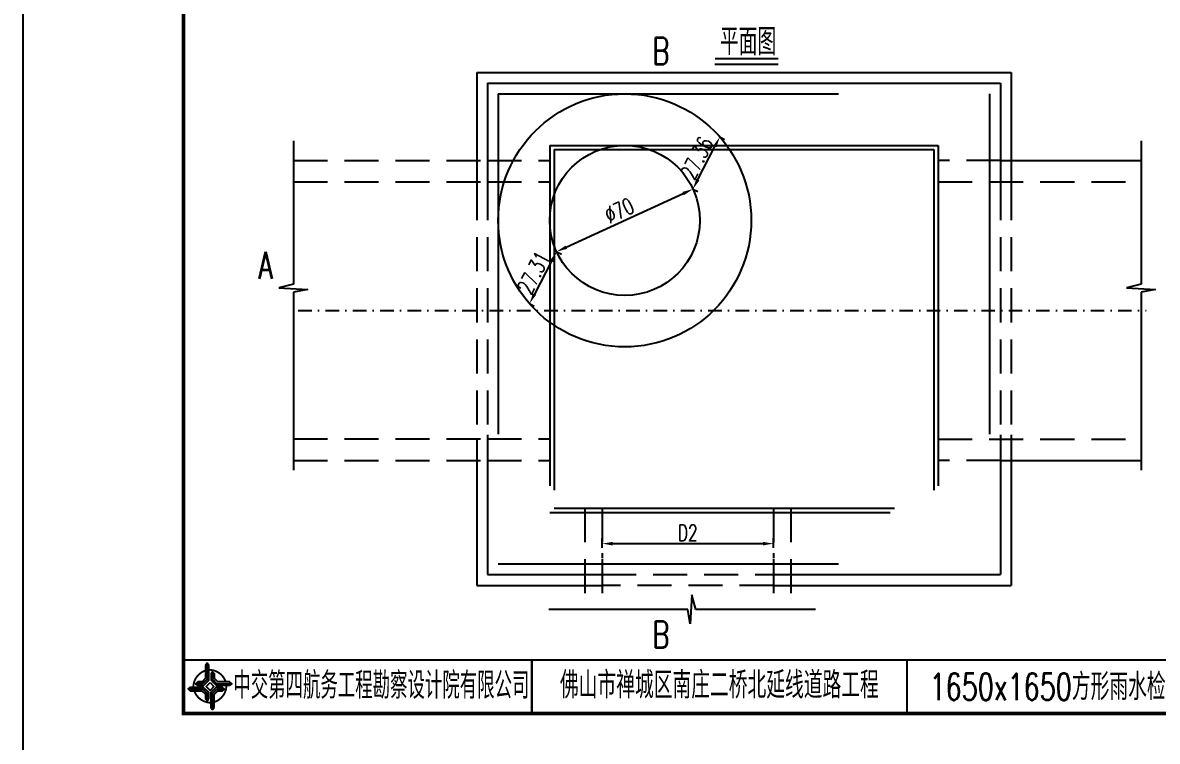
# Model space of a CAD drawing. Extents: x 5781 to 12795, y 1434 to 2653.
# Drawn here: x 5781.4 to 5993.1, y 2096.9 to 2231 of the extents above; entities that cross this region are included whole.
import ezdxf
from ezdxf.enums import TextEntityAlignment as Align

# ---------------------------------------------------------------- set-up
doc = ezdxf.new("R2010")
doc.units = 0
doc.header["$LTSCALE"] = 5
doc.header["$PDMODE"] = 32
doc.header["$PDSIZE"] = 0.3
doc.linetypes.add('DASHDOT', pattern=[1, 0.5, -0.25, 0, -0.25])
doc.linetypes.add('DASHED', pattern=[19.05, 12.7, -6.35])
doc.layers.get('0').update_dxf_attribs({"linetype": 'CONTINUOUS'})
doc.layers.get('Defpoints').update_dxf_attribs({"linetype": 'CONTINUOUS'})
for name, color, linetype in [('中心线', 2, 'DASHDOT'), ('图框', 7, 'CONTINUOUS'), ('尺寸标注', 4, 'CONTINUOUS'), ('文字', 7, 'CONTINUOUS'), ('结构', 7, 'CONTINUOUS')]:
    doc.layers.add(name, color=color, linetype=linetype)
doc.styles.get("Standard").update_dxf_attribs({"font": 'simplex1.shx', "width": 0.7, "bigfont": 'hztxt.shx'})
doc.dimstyles.new('比例1：25', dxfattribs={"dimtxt": 3, "dimasz": 2, "dimexe": 1, "dimexo": 1, "dimgap": 0.5, "dimtad": 1, "dimlfac": 2.5, "dimzin": 13, "dimdsep": 46, "dimtxsty": 'Standard', "dimcen": -0.09, "dimclrd": 256, "dimclre": 256, "dimclrt": 7, "dimaunit": 1, "dimadec": 0, "dimazin": 0, "dimtfac": 0.0005, "dimtix": 1, "dimtmove": 2, "dimatfit": 3, "dimfxl": 0, "dimtolj": 1, "dimtzin": 13, "dimarcsym": 0})

# ---------------------------------------------------------------- blocks, each defined once
blk = doc.blocks.new('series')
at = {"width": 0.75}
for tag, height, p in [('页码', 4, (-35, -19)), ('图名', 5, (-220, -282)), ('图号', 5, (-20, -282))]:
    blk.add_attdef(tag, text='', height=height, dxfattribs=at).set_placement(p, align=Align.MIDDLE_CENTER)
blk = doc.blocks.new('tb')
at = {"lineweight": -3}
h = blk.add_hatch(color=256, dxfattribs=at)
h.paths.add_polyline_path([(-1.23, -0.13), (-3.78, -0.14), (-4.14, -0.41), (-1.4, -0.44), (-0.56, -1.24), (-0.54, -2.62), (-0.27, -2.2), (-0.26, -1.06)])
h.paths.add_polyline_path([(0.13, -1.08), (0.14, -3.86), (0.41, -4.26), (0.44, -1.24), (1.25, -0.43), (2.66, -0.43), (2.26, -0.16), (1.07, -0.15)])
h.paths.add_polyline_path([(1.08, 0.3), (3.62, 0.3), (4.02, 0.56), (1.25, 0.57), (0.43, 1.39), (0.43, 2.8), (0.16, 2.41), (0.15, 1.24)])
h.paths.add_polyline_path([(-0.28, 1.21), (-0.28, 3.99), (-0.56, 4.39), (-0.57, 1.41), (-1.38, 0.6), (-2.74, 0.56), (-2.33, 0.3), (-1.2, 0.29)])
for p, q in [((-0.56, 4.39), (-0.57, 1.41)), ((0.43, 2.8), (0.43, 1.39)), ((-1.38, 0.6), (-2.74, 0.56)), ((-0.57, 1.41), (-1.38, 0.6)), ((0.43, 1.39), (1.25, 0.57)), ((1.25, 0.57), (4.02, 0.56)), ((-4.14, -0.41), (-1.4, -0.44)), ((-1.4, -0.44), (-0.56, -1.24)), ((-0.56, -1.24), (-0.54, -2.62)), ((0.41, -4.26), (0.44, -1.24)), ((0.44, -1.24), (1.25, -0.43)), ((1.25, -0.43), (2.66, -0.43))]:
    blk.add_line(p, q, dxfattribs=at)
at = {"lineweight": -3, "flags": 128}
for points in [[(-0.9, 3.99), (-0.9, 1.58), (-1.53, 0.91), (-2.34, 0.91), (-2.74, 0.56), (-2.33, 0.3), (-1.2, 0.29), (-0.28, 1.21), (-0.28, 3.99), (-0.56, 4.39)], [(3.62, 0.92), (1.43, 0.92), (0.77, 1.54), (0.77, 2.38), (0.43, 2.8), (0.16, 2.41), (0.15, 1.24), (1.08, 0.3), (3.62, 0.3), (4.02, 0.56)], [(-0.04, 0.77), (0.68, 0.04), (-0.04, -0.69), (-0.77, 0.05)], [(-3.73, -0.76), (-1.54, -0.76), (-0.89, -1.39), (-0.89, -2.21), (-0.54, -2.62), (-0.27, -2.2), (-0.26, -1.06), (-1.23, -0.13), (-3.78, -0.14), (-4.14, -0.41)], [(0.75, -3.85), (0.75, -1.43), (1.4, -0.78), (2.26, -0.78), (2.66, -0.43), (2.26, -0.16), (1.07, -0.15), (0.13, -1.08), (0.14, -3.86), (0.41, -4.26)]]:
    blk.add_lwpolyline(points, close=True, dxfattribs=at)
at = {"lineweight": -3, "const_width": 0.35, "flags": 128}
for points in [[(-0.9, 3.02, 0.324167), (-3.16, -0.14)], [(2.88, 0.92, 0.324403), (-0.24, 3.15)], [(0.75, -2.86, 0.325418), (3.02, 0.26)], [(-2.98, -0.76, 0.322976), (0.14, -2.98)]]:
    blk.add_lwpolyline(points, format="xyb", dxfattribs=at)
blk = doc.blocks.new('*D1800')
at = {"layer": 'Defpoints', "color": 0}
for p in [(5906.45, 2199.96), (5881, 2188.28)]:
    blk.add_point(p, dxfattribs=at)
at = {"layer": '尺寸标注', "lineweight": -2}
blk.add_line((5882.82, 2189.11), (5904.63, 2199.12), dxfattribs=at)
at = {"layer": '尺寸标注'}
for points in [[(5904.5, 2199.43), (5904.77, 2198.82), (5906.45, 2199.96)], [(5882.68, 2189.42), (5882.96, 2188.81), (5881, 2188.28)]]:
    blk.add_solid(points, dxfattribs=at)
at = {"layer": '尺寸标注', "color": 7, "insert": (5892.69, 2195.96), "char_height": 3, "attachment_point": 5, "rotation": 24.6471}
blk.add_mtext('\\A1;∅70', dxfattribs=at)
blk = doc.blocks.new('*D1801')
at = {"layer": 'Defpoints', "color": 0}
for p in [(5881, 2188.28), (5875.95, 2178.59), (5875.95, 2178.59)]:
    blk.add_point(p, dxfattribs=at)
at = {"layer": '尺寸标注', "lineweight": -2}
for p, q in [((5881, 2188.28), (5881.89, 2187.82)), ((5880.08, 2186.51), (5876.88, 2180.37)), ((5875.95, 2178.59), (5876.84, 2178.13))]:
    blk.add_line(p, q, dxfattribs=at)
at = {"layer": '尺寸标注'}
for points in [[(5879.78, 2186.66), (5880.37, 2186.35), (5881, 2188.28)], [(5876.58, 2180.52), (5877.17, 2180.21), (5875.95, 2178.59)]]:
    blk.add_solid(points, dxfattribs=at)
at = {"layer": '尺寸标注', "color": 7, "insert": (5876.71, 2184.36), "char_height": 3, "attachment_point": 5, "rotation": 62.469}
blk.add_mtext('\\A1;27.31', dxfattribs=at)
blk = doc.blocks.new('*D1802')
at = {"layer": 'Defpoints', "color": 0}
for p in [(5911.46, 2209.69), (5911.46, 2209.69), (5906.45, 2199.96)]:
    blk.add_point(p, dxfattribs=at)
at = {"layer": '尺寸标注', "lineweight": -2}
for p, q in [((5911.46, 2209.69), (5912.35, 2209.23)), ((5907.37, 2201.73), (5910.55, 2207.91)), ((5906.45, 2199.96), (5907.34, 2199.5))]:
    blk.add_line(p, q, dxfattribs=at)
at = {"layer": '尺寸标注'}
for points in [[(5910.25, 2208.06), (5910.84, 2207.76), (5911.46, 2209.69)], [(5907.07, 2201.89), (5907.66, 2201.58), (5906.45, 2199.96)]]:
    blk.add_solid(points, dxfattribs=at)
at = {"layer": '尺寸标注', "color": 7, "insert": (5907.18, 2205.74), "char_height": 3, "attachment_point": 5, "rotation": 62.7569}
blk.add_mtext('\\A1;27.36', dxfattribs=at)
blk = doc.blocks.new('*D1803')
at = {"layer": 'Defpoints', "color": 0}
for p in [(5921.49, 2133.82), (5889.49, 2132.02), (5921.49, 2132.02)]:
    blk.add_point(p, dxfattribs=at)
at = {"layer": '尺寸标注', "lineweight": -2}
for p, q in [((5889.49, 2133.02), (5889.49, 2134.82)), ((5921.49, 2133.02), (5921.49, 2134.82)), ((5891.49, 2133.82), (5919.49, 2133.82))]:
    blk.add_line(p, q, dxfattribs=at)
at = {"layer": '尺寸标注'}
for points in [[(5891.49, 2134.15), (5891.49, 2133.48), (5889.49, 2133.82)], [(5919.49, 2134.15), (5919.49, 2133.48), (5921.49, 2133.82)]]:
    blk.add_solid(points, dxfattribs=at)
at = {"layer": '尺寸标注', "color": 7, "insert": (5905.49, 2135.82), "char_height": 3, "attachment_point": 5}
blk.add_mtext('\\A1;D2', dxfattribs=at)
blk = doc.blocks.new('123')
at = {"layer": '图框'}
blk.add_lwpolyline([(6201.38, 2092.12), (6201.38, 2389.12), (5781.38, 2389.12), (5781.38, 2092.12)], close=True, dxfattribs=at)

msp = doc.modelspace()

# ---------------------------------------------------------------- linework, layer by layer
msp.add_line((5910.5613, 2223.2776), (5922.3589, 2223.2776))
at = {"const_width": 0.4}
msp.add_lwpolyline([(5910.5613, 2224.2776), (5922.3589, 2224.2776)], dxfattribs=at)
at = {"layer": '中心线'}
msp.add_line((5832.8102, 2177.2999), (5991.0095, 2177.2999), dxfattribs=at)
at = {"layer": '图框'}
for points, const_width in [([(6191.3768, 2379.1207), (5811.3768, 2379.1207), (5811.3768, 2102.1207), (6191.3768, 2102.1207), (6191.3768, 2379.1207)], 0.7), ([(5811.3768, 2112.1207), (6191.3768, 2112.1207)], 0.4), ([(5876.3768, 2112.1207), (5876.3768, 2102.1207)], 0.4), ([(5946.3768, 2102.1207), (5946.3768, 2112.1207)], 0.4)]:
    msp.add_lwpolyline(points, dxfattribs=dict(at, const_width=const_width))
at = {"layer": '尺寸标注', "color": 0}
for p, q in [((5866.1313, 2221.7178), (5965.8163, 2221.7178)), ((5965.8163, 2221.7178), (5965.8163, 2200.4999)), ((5868.1313, 2219.7178), (5963.8163, 2219.7178)), ((5963.8163, 2219.7178), (5963.8163, 2200.4999)), ((5831.8956, 2208.9501), (5831.8956, 2182.2026)), ((5990.0948, 2208.9501), (5990.0948, 2182.2026)), ((5831.8956, 2180.7363), (5831.8956, 2147.5537)), ((5990.0948, 2180.7363), (5990.0948, 2147.5537)), ((5866.1313, 2153.3639), (5866.1313, 2126.0328)), ((5868.1313, 2154.0999), (5868.1313, 2128.0328)), ((5963.8163, 2154.0999), (5963.8163, 2128.0328)), ((5965.8163, 2154.0999), (5965.8163, 2126.0328)), ((5868.1313, 2128.0328), (5889.4934, 2128.0328)), ((5921.4934, 2128.0328), (5963.8163, 2128.0328)), ((5866.1313, 2126.0328), (5889.4934, 2126.0328)), ((5921.4934, 2126.0328), (5965.8163, 2126.0328)), ((5905.4934, 2121.5266), (5879.5346, 2121.5266)), ((5929.3075, 2121.5266), (5906.9598, 2121.5266))]:
    msp.add_line(p, q, dxfattribs=at)
at = {"layer": '尺寸标注', "color": 0, "linetype": 'DASHED'}
for p, q in [((5866.1313, 2221.7178), (5866.1313, 2200.4999)), ((5868.1313, 2219.7178), (5868.1313, 2200.4999))]:
    msp.add_line(p, q, dxfattribs=at)
at = {"layer": '尺寸标注', "color": 1, "linetype": 'DASHED'}
for p, q in [((5870.1313, 2217.7178), (5870.1313, 2130.0328)), ((5870.1313, 2217.7178), (5961.8163, 2217.7178)), ((5961.8163, 2217.7178), (5961.8163, 2130.0328)), ((5879.7313, 2208.1178), (5879.7313, 2139.6328)), ((5952.2163, 2208.1178), (5952.2163, 2139.6328)), ((5879.7313, 2139.6328), (5952.2163, 2139.6328)), ((5870.1313, 2130.0328), (5961.8163, 2130.0328))]:
    msp.add_line(p, q, dxfattribs=at)
at = {"layer": '尺寸标注', "color": 1}
for q in [(5952.2163, 2208.1178), (5879.7313, 2204.094)]:
    msp.add_line((5879.7313, 2208.1178), q, dxfattribs=at)
at = {"layer": '尺寸标注'}
for p, q in [((5880.5313, 2207.3178), (5951.4163, 2207.3178)), ((5852.0134, 2201.2999), (5855.9221, 2201.2999)), ((5889.4934, 2132.021), (5889.4934, 2131.0801)), ((5921.4934, 2132.021), (5921.4934, 2131.0801))]:
    msp.add_line(p, q, dxfattribs=at)
at = {"layer": '尺寸标注', "linetype": 'DASHED'}
for p, q in [((5880.5313, 2207.3178), (5880.5313, 2140.4328)), ((5951.4163, 2207.3178), (5951.4163, 2140.4328)), ((5963.8163, 2205.2999), (5990.0948, 2205.2999)), ((5963.8163, 2149.2999), (5990.0948, 2149.2999)), ((5880.5313, 2140.4328), (5951.4163, 2140.4328))]:
    msp.add_line(p, q, dxfattribs=at)
at = {"layer": '尺寸标注', "color": 2, "linetype": 'DASHED', "ltscale": 0.1}
for p, q in [((5831.8956, 2205.2999), (5868.1313, 2205.2999)), ((5868.1313, 2205.2999), (5879.7313, 2205.2999)), ((5963.8163, 2205.2999), (5952.2163, 2205.2999)), ((5831.8956, 2201.2999), (5868.1313, 2201.2999)), ((5866.1313, 2200.4999), (5866.1313, 2154.0999)), ((5868.1313, 2201.2999), (5879.7313, 2201.2999)), ((5868.1313, 2200.4999), (5868.1313, 2154.0999)), ((5952.2163, 2201.2999), (5990.0948, 2201.2999)), ((5963.8163, 2200.4999), (5963.8163, 2154.0999)), ((5965.8163, 2200.4999), (5965.8163, 2154.0999)), ((5831.8956, 2153.3639), (5868.1313, 2153.3639)), ((5868.1313, 2153.3639), (5879.7313, 2153.3639)), ((5952.2163, 2153.2999), (5990.0948, 2153.2999)), ((5831.8956, 2149.2999), (5868.1313, 2149.2999)), ((5868.1313, 2149.2999), (5879.7313, 2149.2999)), ((5963.8163, 2149.2999), (5952.2163, 2149.2999)), ((5886.2934, 2140.4328), (5886.2934, 2121.5266)), ((5889.4934, 2140.4328), (5889.4934, 2121.5266)), ((5921.4934, 2140.4328), (5921.4934, 2121.5266)), ((5924.6934, 2140.4328), (5924.6934, 2121.5266))]:
    msp.add_line(p, q, dxfattribs=at)
at = {"layer": '尺寸标注', "color": 2}
msp.add_line((5852.0134, 2153.3639), (5855.9221, 2153.3639), dxfattribs=at)
at = {"layer": '尺寸标注', "color": 0, "linetype": 'DASHED', "ltscale": 0.1}
for p, q in [((5889.4934, 2128.0328), (5921.4934, 2128.0328)), ((5921.4934, 2126.0328), (5889.4934, 2126.0328))]:
    msp.add_line(p, q, dxfattribs=at)
at = {"layer": '尺寸标注', "color": 0}
for radius in [23.6, 14]:
    msp.add_circle((5893.7282, 2194.1178), radius, dxfattribs=at)
at = {"layer": '文字'}
for points in [[(5900.2313, 2228.5788, 0, 0.7, 0), (5902.2313, 2228.5788, 0, 0, 0), (5904.7313, 2228.5788, 0, 0, 0), (5904.7313, 2223.782, 0, 0, 0)], [(5824.0314, 2187.0183, 0, 0.7, 0), (5824.0314, 2185.0183, 0, 0, 0), (5824.0314, 2182.5183, 0, 0, 0), (5828.8282, 2182.5183, 0, 0, 0)], [(5900.2313, 2114.17, 0, 0.7, 0), (5902.2313, 2114.17, 0, 0, 0), (5904.7313, 2114.17, 0, 0, 0), (5904.7313, 2118.9668, 0, 0, 0)]]:
    msp.add_lwpolyline(points, format="xyseb", dxfattribs=at)
at = {"layer": '结构'}
for p, q in [((5831.8956, 2182.2026), (5829.177, 2181.5102)), ((5829.177, 2181.5102), (5834.5694, 2181.198)), ((5834.5694, 2181.198), (5831.8956, 2180.7363)), ((5990.0948, 2182.2026), (5987.3762, 2181.5102)), ((5987.3762, 2181.5102), (5992.7687, 2181.198)), ((5992.7687, 2181.198), (5990.0948, 2180.7363)), ((5906.2673, 2124.2451), (5905.9551, 2118.8527)), ((5906.9598, 2121.5266), (5906.2673, 2124.2451)), ((5905.9551, 2118.8527), (5905.4934, 2121.5266))]:
    msp.add_line(p, q, dxfattribs=at)

# ---------------------------------------------------------------- block references
at = {"layer": '图框'}
ref = msp.add_blockref('series', (6201.3768, 2389.1207), dxfattribs=at)
ref.add_attrib('图名', '1650x1650方形雨水检查井设计图', dxfattribs={"layer": '0', "height": 5, "width": 0.7}).set_placement((5981.3768, 2107.1207), align=Align.MIDDLE_CENTER)
at = {"layer": '图框', "lineweight": -3}
msp.add_blockref('tb', (5816.3725, 2107.1261), dxfattribs=at)
at = {"layer": '尺寸标注'}
msp.add_blockref('123', (0, 0), dxfattribs=at)

# ---------------------------------------------------------------- texts
at = {"layer": '图框', "color": 7}
for s, width, p in [('中交第四航务工程勘察设计院有限公司', 0.65, (5848.3076, 2107.3692)), ('佛山市禅城区南庄二桥北延线道路工程', 0.7, (5911.3768, 2107.4354))]:
    msp.add_text(s, height=5, dxfattribs=dict(at, width=width)).set_placement(p, align=Align.MIDDLE_CENTER)
at = {"layer": '文字', "color": 7, "width": 0.7}
msp.add_text('平面图', height=5, dxfattribs=at).set_placement((5911.4913, 2224.9353))
for s, p in [('B', (5900.4621, 2225.715)), ('A', (5826.6895, 2185.7224)), ('B', (5900.4621, 2116.8556))]:
    msp.add_text(s, height=5, dxfattribs=at).set_placement(p, align=Align.MIDDLE_CENTER)

# ---------------------------------------------------------------- dimensions: what is measured, and where the dimension line sits
at = {"layer": '尺寸标注'}
for p1, p2, picture, middle in [((5906.4527, 2199.9562), (5911.4633, 2209.6878), '*D1802', (5907.1798, 2205.7375)), ((5881.0036, 2188.2794), (5875.9541, 2178.5922), '*D1801', (5876.7054, 2184.3602))]:
    dim = msp.add_aligned_dim(p1=p1, p2=p2, distance=0, dimstyle='比例1：25', dxfattribs=at)
    dim.commit()
    dim.dimension.update_dxf_attribs({"geometry": picture, "text_midpoint": middle})
dim = msp.add_diameter_dim_2p(p1=(5881.0036, 2188.2794), p2=(5906.4527, 2199.9562), dimstyle='比例1：25', dxfattribs=at)
dim.commit()
dim.dimension.update_dxf_attribs({"geometry": '*D1800', "text_midpoint": (5892.6869, 2195.9608), "dimtype": 163})
dim = msp.add_linear_dim(base=(5921.4934, 2133.8171), p1=(5889.4934, 2132.021), p2=(5921.4934, 2132.021), text='D2', dimstyle='比例1：25', dxfattribs=at)
dim.commit()
dim.dimension.update_dxf_attribs({"geometry": '*D1803', "text_midpoint": (5905.4934, 2135.8171)})

doc.saveas('drawing.dxf')
